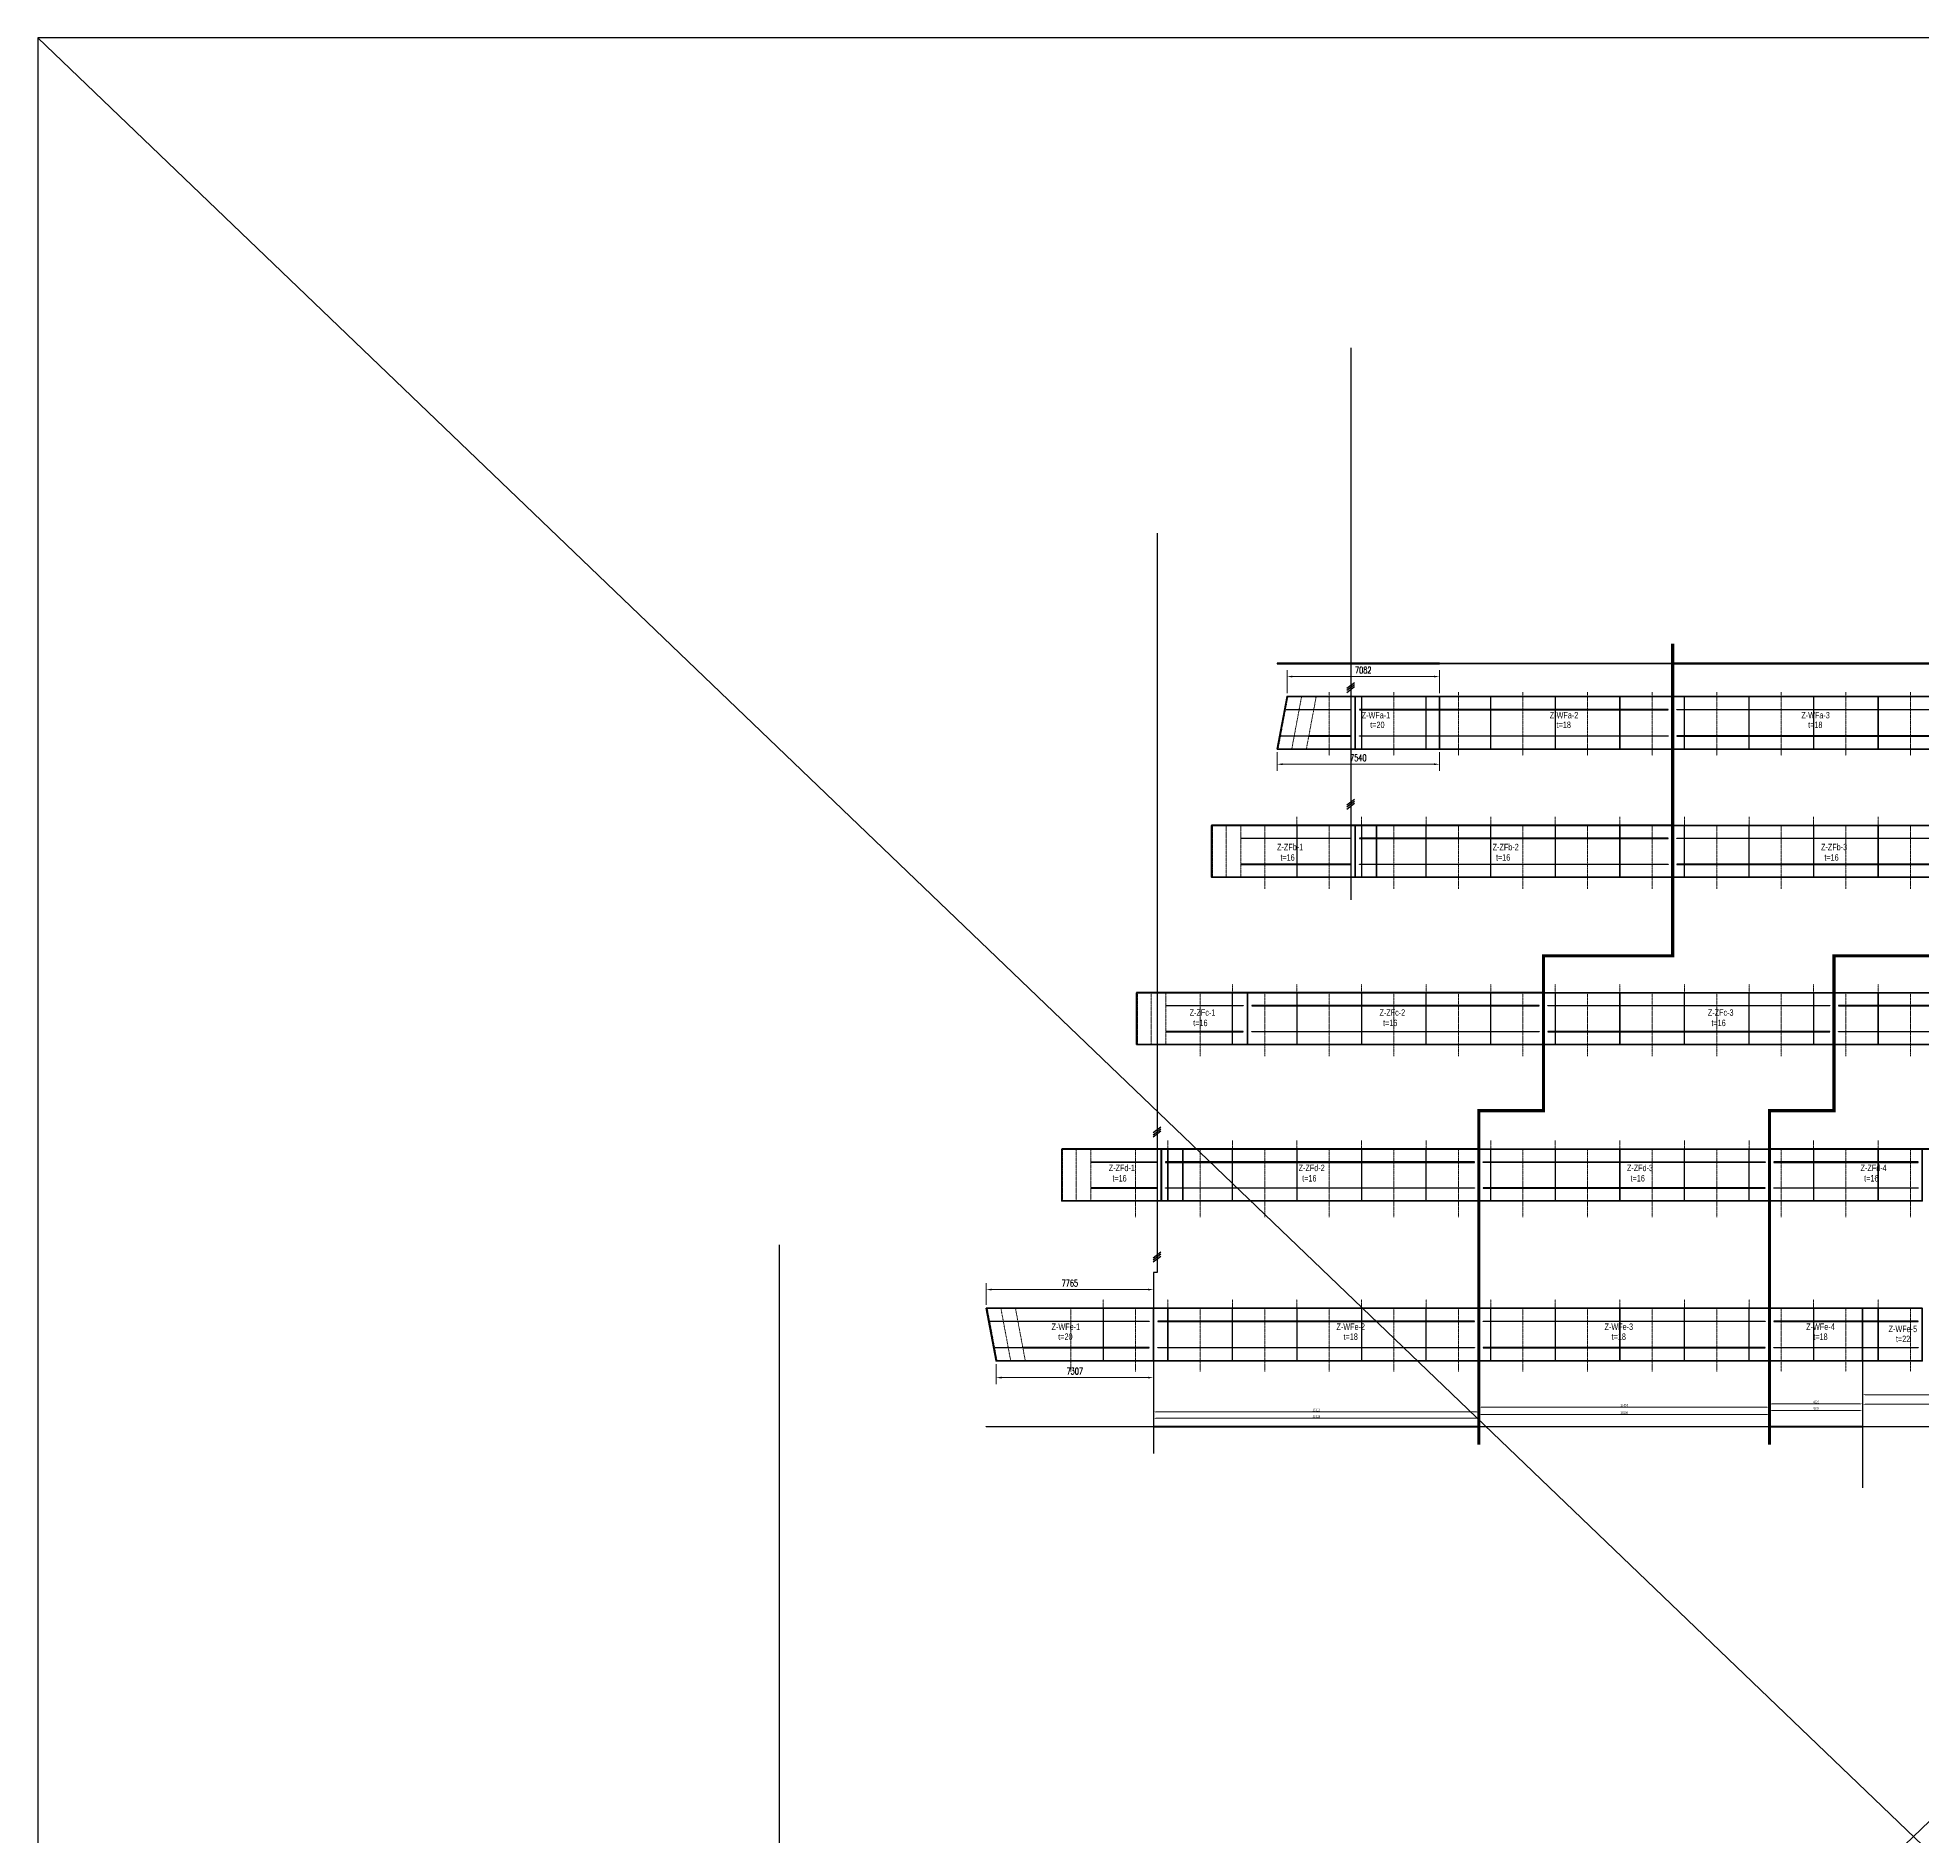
# Model space of a CAD drawing. Extents: x -158665 to 747974, y -1078007 to -307893.
# Drawn here: x -158665 to -71115, y -514984 to -431434 of the extents above; entities that cross this region are included whole.
import ezdxf

# ---------------------------------------------------------------- set-up
doc = ezdxf.new("R2010")
doc.units = 0
doc.header["$LTSCALE"] = 0.02
doc.header["$MEASUREMENT"] = 0
doc.header["$PDMODE"] = 35
doc.header["$PDSIZE"] = 150
doc.linetypes.add('CENTER', pattern=[2, 1.25, -0.25, 0.25, -0.25])
doc.layers.get('0').update_dxf_attribs({"linetype": 'CONTINUOUS'})
doc.layers.get('Defpoints').update_dxf_attribs({"linetype": 'CONTINUOUS'})
for name, color, linetype in [('1', 1, 'CONTINUOUS'), ('fuban', 1, 'CONTINUOUS'), ('二次预拼节段线', 7, 'CONTINUOUS'), ('腹板', 7, 'CONTINUOUS'), ('腹板划分线', 7, 'CONTINUOUS')]:
    doc.layers.add(name, color=color, linetype=linetype)
for name, color, linetype, lineweight in [('1图框轮廓', 7, 'CONTINUOUS', 35), ('2细线层', 41, 'CONTINUOUS', 15), ('3中心线层', 1, 'CENTER', 13)]:
    doc.layers.add(name, color=color, linetype=linetype, lineweight=lineweight)
doc.styles.add('BRG', font='fsdb_e.shx', dxfattribs={"width": 0.7, "bigfont": 'hztxt.shx'})
doc.styles.add('HC_GBDIM', font='romans', dxfattribs={"width": 0.667, "bigfont": 'gbcbig'})
doc.styles.add('仿宋', font='仿宋_GB2312_1.ttf', dxfattribs={"width": 0.7})
doc.dimstyles.new('HC_GBDIM-100', dxfattribs={"dimscale": 100, "dimtxt": 3, "dimasz": 2.5, "dimexe": 3, "dimexo": 1.5, "dimgap": 1.5, "dimtad": 1, "dimdec": 0, "dimzin": 0, "dimdsep": 46, "dimtxsty": 'HC_GBDIM', "dimcen": 2.5, "dimclrd": 130, "dimclre": 130, "dimclrt": 3, "dimadec": 0, "dimazin": 0, "dimtfac": 0.714286, "dimtdec": 0, "dimtmove": 0, "dimatfit": 3, "dimfxl": 1, "dimtzin": 0, "dimlwd": -1, "dimlwe": -1, "dimarcsym": 0})
doc.dimstyles.new('标准标注样式-45', dxfattribs={"dimscale": 45, "dimtxt": 2.7, "dimasz": 2.5, "dimexe": 1.25, "dimexo": 0.625, "dimtad": 1, "dimdec": 0, "dimdsep": 46, "dimtxsty": '仿宋', "dimcen": 2.5, "dimclrd": 3, "dimclre": 3, "dimclrt": 4, "dimazin": 0, "dimtfac": 1, "dimtdec": 0, "dimtmove": 0, "dimatfit": 3, "dimfxl": 1.25, "dimlwd": 13, "dimlwe": 13, "dimarcsym": 0})

# ---------------------------------------------------------------- blocks, each defined once
blk = doc.blocks.new('*D283')
at = {"layer": '2细线层', "color": 130}
for p, q in [((-114598, -490302), (-114598, -489287)), ((-106833, -490302), (-106833, -489287)), ((-107083, -489587), (-114348, -489587))]:
    blk.add_line(p, q, dxfattribs=at)
for points in [[(-114348, -489545), (-114348, -489629), (-114598, -489587)], [(-107083, -489545), (-107083, -489629), (-106833, -489587)]]:
    blk.add_solid(points, dxfattribs=at)
at = {"layer": 'Defpoints', "color": 0}
for p in [(-114598, -489587), (-114598, -490452), (-106833, -490452)]:
    blk.add_point(p, dxfattribs=at)
at = {"layer": '2细线层', "color": 3, "insert": (-110716, -489287), "char_height": 300, "attachment_point": 5, "style": 'HC_GBDIM'}
blk.add_mtext('7765', dxfattribs=at)
blk = doc.blocks.new('*D284')
at = {"layer": '2细线层', "color": 130}
for p, q in [((-100628, -461880), (-100628, -460810)), ((-93795, -461110), (-100378, -461110)), ((-93545, -461880), (-93545, -460810))]:
    blk.add_line(p, q, dxfattribs=at)
for points in [[(-100378, -461069), (-100378, -461152), (-100628, -461110)], [(-93795, -461069), (-93795, -461152), (-93545, -461110)]]:
    blk.add_solid(points, dxfattribs=at)
at = {"layer": 'Defpoints', "color": 0}
for p in [(-100628, -461110), (-100628, -462030), (-93545, -462030)]:
    blk.add_point(p, dxfattribs=at)
at = {"layer": '2细线层', "color": 3, "insert": (-97087, -460810), "char_height": 300, "attachment_point": 5, "style": 'HC_GBDIM'}
blk.add_mtext('7082', dxfattribs=at)
blk = doc.blocks.new('*D287')
at = {"layer": '2细线层', "color": 130}
for p, q in [((-101085, -464628), (-101085, -465484)), ((-93545, -464628), (-93545, -465484)), ((-93795, -465184), (-100835, -465184))]:
    blk.add_line(p, q, dxfattribs=at)
for points in [[(-100835, -465142), (-100835, -465225), (-101085, -465184)], [(-93795, -465142), (-93795, -465225), (-93545, -465184)]]:
    blk.add_solid(points, dxfattribs=at)
at = {"layer": 'Defpoints', "color": 0}
for p in [(-101085, -464478), (-93545, -464478), (-101085, -465184)]:
    blk.add_point(p, dxfattribs=at)
at = {"layer": '2细线层', "color": 3, "insert": (-97315, -464884), "char_height": 300, "attachment_point": 5, "style": 'HC_GBDIM'}
blk.add_mtext('7540', dxfattribs=at)
blk = doc.blocks.new('*D288')
at = {"layer": '2细线层', "color": 130}
for p, q in [((-114140, -493050), (-114140, -493976)), ((-107083, -493676), (-113890, -493676)), ((-106833, -493050), (-106833, -493976))]:
    blk.add_line(p, q, dxfattribs=at)
for points in [[(-113890, -493634), (-113890, -493718), (-114140, -493676)], [(-107083, -493634), (-107083, -493718), (-106833, -493676)]]:
    blk.add_solid(points, dxfattribs=at)
at = {"layer": 'Defpoints', "color": 0}
for p in [(-114140, -492900), (-106833, -492900), (-114140, -493676)]:
    blk.add_point(p, dxfattribs=at)
at = {"layer": '2细线层', "color": 3, "insert": (-110487, -493376), "char_height": 300, "attachment_point": 5, "style": 'HC_GBDIM'}
blk.add_mtext('7307', dxfattribs=at)
blk = doc.blocks.new('*D260')
at = {"color": 3, "lineweight": 13, "ltscale": 3}
for p, q in [((-106830, -492928), (-106830, -495327)), ((-91718, -492928), (-91718, -495327))]:
    blk.add_line(p, q, dxfattribs=at)
at = {"color": 3, "linetype": 'ByBlock', "lineweight": 13, "ltscale": 3}
blk.add_line((-91831, -495270), (-106718, -495270), dxfattribs=at)
at = {"color": 3, "ltscale": 3}
for points in [[(-106718, -495252), (-106718, -495289), (-106830, -495270)], [(-91831, -495252), (-91831, -495289), (-91718, -495270)]]:
    blk.add_solid(points, dxfattribs=at)
at = {"layer": 'Defpoints', "color": 0, "ltscale": 3}
for p in [(-106830, -492900), (-91718, -492900), (-106830, -495270)]:
    blk.add_point(p, dxfattribs=at)
at = {"color": 4, "ltscale": 3, "insert": (-99274, -495181), "char_height": 121.5, "attachment_point": 5, "style": '仿宋'}
blk.add_mtext('15112', dxfattribs=at)
blk = doc.blocks.new('*D261')
at = {"color": 3, "lineweight": 13, "ltscale": 3}
for p, q in [((-106833, -495917), (-106833, -495508)), ((-91715, -495917), (-91715, -495508))]:
    blk.add_line(p, q, dxfattribs=at)
at = {"color": 3, "linetype": 'ByBlock', "lineweight": 13, "ltscale": 3}
blk.add_line((-91828, -495564), (-106721, -495564), dxfattribs=at)
at = {"color": 3, "ltscale": 3}
for points in [[(-106721, -495545), (-106721, -495583), (-106833, -495564)], [(-91828, -495545), (-91828, -495583), (-91715, -495564)]]:
    blk.add_solid(points, dxfattribs=at)
at = {"layer": 'Defpoints', "color": 0, "ltscale": 3}
for p in [(-106833, -495564), (-106833, -495945), (-91715, -495945)]:
    blk.add_point(p, dxfattribs=at)
at = {"color": 4, "ltscale": 3, "insert": (-99274, -495475), "char_height": 121.5, "attachment_point": 5, "style": '仿宋'}
blk.add_mtext('15118', dxfattribs=at)
blk = doc.blocks.new('*D262')
at = {"color": 3, "lineweight": 13, "ltscale": 3}
for p, q in [((-91712, -492928), (-91712, -495105)), ((-78218, -492928), (-78218, -495105))]:
    blk.add_line(p, q, dxfattribs=at)
at = {"color": 3, "linetype": 'ByBlock', "lineweight": 13, "ltscale": 3}
blk.add_line((-91600, -495049), (-78331, -495049), dxfattribs=at)
at = {"color": 3, "ltscale": 3}
for points in [[(-91600, -495030), (-91600, -495068), (-91712, -495049)], [(-78331, -495030), (-78331, -495068), (-78218, -495049)]]:
    blk.add_solid(points, dxfattribs=at)
at = {"layer": 'Defpoints', "color": 0, "ltscale": 3}
for p in [(-91712, -492900), (-78218, -492900), (-78218, -495049)]:
    blk.add_point(p, dxfattribs=at)
at = {"color": 4, "ltscale": 3, "insert": (-84965, -494960), "char_height": 121.5, "attachment_point": 5, "style": '仿宋'}
blk.add_mtext('13494', dxfattribs=at)
blk = doc.blocks.new('*D263')
at = {"color": 3, "lineweight": 13, "ltscale": 3}
for p, q in [((-91715, -495917), (-91715, -495341)), ((-78215, -495917), (-78215, -495341))]:
    blk.add_line(p, q, dxfattribs=at)
at = {"color": 3, "linetype": 'ByBlock', "lineweight": 13, "ltscale": 3}
blk.add_line((-78328, -495397), (-91603, -495397), dxfattribs=at)
at = {"color": 3, "ltscale": 3}
for points in [[(-91603, -495379), (-91603, -495416), (-91715, -495397)], [(-78328, -495379), (-78328, -495416), (-78215, -495397)]]:
    blk.add_solid(points, dxfattribs=at)
at = {"layer": 'Defpoints', "color": 0, "ltscale": 3}
for p in [(-91715, -495397), (-91715, -495945), (-78215, -495945)]:
    blk.add_point(p, dxfattribs=at)
at = {"color": 4, "ltscale": 3, "insert": (-84965, -495308), "char_height": 121.5, "attachment_point": 5, "style": '仿宋'}
blk.add_mtext('13500', dxfattribs=at)
blk = doc.blocks.new('*D264')
at = {"color": 3, "lineweight": 13, "ltscale": 3}
for p, q in [((-78215, -495917), (-78215, -495144)), ((-73887, -495917), (-73887, -495144))]:
    blk.add_line(p, q, dxfattribs=at)
at = {"color": 3, "linetype": 'ByBlock', "lineweight": 13, "ltscale": 3}
blk.add_line((-74000, -495200), (-78103, -495200), dxfattribs=at)
at = {"color": 3, "ltscale": 3}
for points in [[(-78103, -495182), (-78103, -495219), (-78215, -495200)], [(-74000, -495182), (-74000, -495219), (-73887, -495200)]]:
    blk.add_solid(points, dxfattribs=at)
at = {"layer": 'Defpoints', "color": 0, "ltscale": 3}
for p in [(-78215, -495200), (-78215, -495945), (-73887, -495945)]:
    blk.add_point(p, dxfattribs=at)
at = {"color": 4, "ltscale": 3, "insert": (-76051, -495112), "char_height": 121.5, "attachment_point": 5, "style": '仿宋'}
blk.add_mtext('4328', dxfattribs=at)
blk = doc.blocks.new('*D265')
at = {"color": 3, "lineweight": 13, "ltscale": 3}
for p, q in [((-78212, -492928), (-78212, -494954)), ((-73887, -492928), (-73887, -494954))]:
    blk.add_line(p, q, dxfattribs=at)
at = {"color": 3, "linetype": 'ByBlock', "lineweight": 13, "ltscale": 3}
blk.add_line((-78100, -494898), (-74000, -494898), dxfattribs=at)
at = {"color": 3, "ltscale": 3}
for points in [[(-78100, -494879), (-78100, -494916), (-78212, -494898)], [(-74000, -494879), (-74000, -494916), (-73887, -494898)]]:
    blk.add_solid(points, dxfattribs=at)
at = {"layer": 'Defpoints', "color": 0, "ltscale": 3}
for p in [(-78212, -492900), (-73887, -492900), (-73887, -494898)]:
    blk.add_point(p, dxfattribs=at)
at = {"color": 4, "ltscale": 3, "insert": (-76050, -494809), "char_height": 121.5, "attachment_point": 5, "style": '仿宋'}
blk.add_mtext('4325', dxfattribs=at)
blk = doc.blocks.new('*D266')
at = {"color": 3, "lineweight": 13, "ltscale": 3}
for p, q in [((-73887, -494345), (-73887, -494527)), ((-55715, -496756), (-55715, -494415))]:
    blk.add_line(p, q, dxfattribs=at)
at = {"color": 3, "linetype": 'ByBlock', "lineweight": 13, "ltscale": 3}
blk.add_line((-73775, -494471), (-55828, -494471), dxfattribs=at)
at = {"color": 3, "ltscale": 3}
for points in [[(-73775, -494452), (-73775, -494490), (-73887, -494471)], [(-55828, -494452), (-55828, -494490), (-55715, -494471)]]:
    blk.add_solid(points, dxfattribs=at)
at = {"layer": 'Defpoints', "color": 0, "ltscale": 3}
for p in [(-73887, -494317), (-55715, -494471), (-55715, -496784)]:
    blk.add_point(p, dxfattribs=at)
at = {"color": 4, "ltscale": 3, "insert": (-64801, -494382), "char_height": 121.5, "attachment_point": 5, "style": '仿宋'}
blk.add_mtext('18172', dxfattribs=at)
blk = doc.blocks.new('*D267')
at = {"color": 3, "lineweight": 13, "ltscale": 3}
for p, q in [((-73887, -495917), (-73887, -494857)), ((-55715, -495917), (-55715, -494857))]:
    blk.add_line(p, q, dxfattribs=at)
at = {"color": 3, "linetype": 'ByBlock', "lineweight": 13, "ltscale": 3}
blk.add_line((-55828, -494913), (-73775, -494913), dxfattribs=at)
at = {"color": 3, "ltscale": 3}
for points in [[(-73775, -494894), (-73775, -494932), (-73887, -494913)], [(-55828, -494894), (-55828, -494932), (-55715, -494913)]]:
    blk.add_solid(points, dxfattribs=at)
at = {"layer": 'Defpoints', "color": 0, "ltscale": 3}
for p in [(-73887, -494913), (-73887, -495945), (-55715, -495945)]:
    blk.add_point(p, dxfattribs=at)
at = {"color": 4, "ltscale": 3, "insert": (-64801, -494824), "char_height": 121.5, "attachment_point": 5, "style": '仿宋'}
blk.add_mtext('18172', dxfattribs=at)

msp = doc.modelspace()

# ---------------------------------------------------------------- linework, layer by layer
at = {"color": 7, "ltscale": 3}
for p, q in [((-158665, -598533.4), (15611.7, -431433.7)), ((-158665, -431433.7), (15611.7, -598533.4)), ((-124200.5, -564228.2), (-124200.5, -487500.7)), ((-106833.1, -492899.8), (-106833.1, -497207.4)), ((-73887.1, -492899.8), (-73887.1, -498800.7)), ((-78215.1, -496784.4), (-78215.1, -493918)), ((-78215.1, -496784.4), (-78215.1, -494424.8)), ((-91715.1, -496784.4), (-91715.1, -494880.7))]:
    msp.add_line(p, q, dxfattribs=at)
for points in [[(15611.7, -431433.7), (-158665, -431433.7), (-158665, -598533.4), (15611.7, -598533.4)], [(-97171.7, -462029.7), (-97171.7, -464477.7), (-97159.7, -464477.7), (-97159.7, -462029.7)], [(-94171.7, -462029.7), (-94171.7, -464477.7), (-94159.7, -464477.7), (-94159.7, -462029.7)], [(-91171.7, -462029.7), (-91171.7, -464477.7), (-91159.7, -464477.7), (-91159.7, -462029.7)], [(-88171.7, -462029.7), (-88171.7, -464477.7), (-88159.7, -464477.7), (-88159.7, -462029.7)], [(-85171.7, -462029.7), (-85171.7, -464477.7), (-85159.7, -464477.7), (-85159.7, -462029.7)], [(-82171.7, -462029.7), (-82171.7, -464477.7), (-82159.7, -464477.7), (-82159.7, -462029.7)], [(-79171.7, -462029.7), (-79171.7, -464477.7), (-79159.7, -464477.7), (-79159.7, -462029.7)], [(-76171.7, -462029.7), (-76171.7, -464477.7), (-76159.7, -464477.7), (-76159.7, -462029.7)], [(-73171.7, -462029.7), (-73171.7, -464477.7), (-73159.7, -464477.7), (-73159.7, -462029.7)], [(-100171.7, -468031.9), (-100171.7, -470431.9), (-100159.7, -470431.9), (-100159.7, -468031.9)], [(-97171.7, -468031.9), (-97171.7, -470431.9), (-97159.7, -470431.9), (-97159.7, -468031.9)], [(-94171.7, -468031.9), (-94171.7, -470431.9), (-94159.7, -470431.9), (-94159.7, -468031.9)], [(-91171.7, -468031.9), (-91171.7, -470431.9), (-91159.7, -470431.9), (-91159.7, -468031.9)], [(-88171.7, -468031.9), (-88171.7, -470431.9), (-88159.7, -470431.9), (-88159.7, -468031.9)], [(-85171.7, -468031.9), (-85171.7, -470431.9), (-85159.7, -470431.9), (-85159.7, -468031.9)], [(-82171.7, -468031.9), (-82171.7, -470431.9), (-82159.7, -470431.9), (-82159.7, -468031.9)], [(-79171.7, -468031.9), (-79171.7, -470431.9), (-79159.7, -470431.9), (-79159.7, -468031.9)], [(-76171.7, -468031.9), (-76171.7, -470431.9), (-76159.7, -470431.9), (-76159.7, -468031.9)], [(-73171.7, -468031.9), (-73171.7, -470431.9), (-73159.7, -470431.9), (-73159.7, -468031.9)], [(-103171.5, -475803.4), (-103171.5, -478203.4), (-103159.5, -478203.4), (-103159.5, -475803.4)], [(-100171.5, -475803.4), (-100171.5, -478203.4), (-100159.5, -478203.4), (-100159.5, -475803.4)], [(-97171.5, -475803.4), (-97171.5, -478203.4), (-97159.5, -478203.4), (-97159.5, -475803.4)], [(-94171.5, -475803.4), (-94171.5, -478203.4), (-94159.5, -478203.4), (-94159.5, -475803.4)], [(-91171.5, -475803.4), (-91171.5, -478203.4), (-91159.5, -478203.4), (-91159.5, -475803.4)], [(-88171.5, -475803.4), (-88171.5, -478203.4), (-88159.5, -478203.4), (-88159.5, -475803.4)], [(-85171.5, -475803.4), (-85171.5, -478203.4), (-85159.5, -478203.4), (-85159.5, -475803.4)], [(-82171.5, -475803.4), (-82171.5, -478203.4), (-82159.5, -478203.4), (-82159.5, -475803.4)], [(-79171.5, -475803.4), (-79171.5, -478203.4), (-79159.5, -478203.4), (-79159.5, -475803.4)], [(-76171.5, -475803.4), (-76171.5, -478203.4), (-76159.5, -478203.4), (-76159.5, -475803.4)], [(-73171.5, -475803.4), (-73171.5, -478203.4), (-73159.5, -478203.4), (-73159.5, -475803.4)], [(-106171.5, -483068), (-106171.5, -485468), (-106159.5, -485468), (-106159.5, -483068)], [(-103171.5, -483068), (-103171.5, -485468), (-103159.5, -485468), (-103159.5, -483068)], [(-100171.5, -483068), (-100171.5, -485468), (-100159.5, -485468), (-100159.5, -483068)], [(-97171.5, -483068), (-97171.5, -485468), (-97159.5, -485468), (-97159.5, -483068)], [(-94171.5, -483068), (-94171.5, -485468), (-94159.5, -485468), (-94159.5, -483068)], [(-91171.5, -483068), (-91171.5, -485468), (-91159.5, -485468), (-91159.5, -483068)], [(-88171.5, -483068), (-88171.5, -485468), (-88159.5, -485468), (-88159.5, -483068)], [(-85171.5, -483068), (-85171.5, -485468), (-85159.5, -485468), (-85159.5, -483068)], [(-82171.5, -483068), (-82171.5, -485468), (-82159.5, -485468), (-82159.5, -483068)], [(-79171.5, -483068), (-79171.5, -485468), (-79159.5, -485468), (-79159.5, -483068)], [(-76171.5, -483068), (-76171.5, -485468), (-76159.5, -485468), (-76159.5, -483068)], [(-73171.5, -483068), (-73171.5, -485468), (-73159.5, -485468), (-73159.5, -483068)], [(-109171.7, -490451.8), (-109171.7, -492899.8), (-109159.7, -492899.8), (-109159.7, -490451.8)], [(-106171.7, -490451.8), (-106171.7, -492899.8), (-106159.7, -492899.8), (-106159.7, -490451.8)], [(-103171.7, -490451.8), (-103171.7, -492899.8), (-103159.7, -492899.8), (-103159.7, -490451.8)], [(-100171.7, -490451.8), (-100171.7, -492899.8), (-100159.7, -492899.8), (-100159.7, -490451.8)], [(-97171.7, -490451.8), (-97171.7, -492899.8), (-97159.7, -492899.8), (-97159.7, -490451.8)], [(-94171.7, -490451.8), (-94171.7, -492899.8), (-94159.7, -492899.8), (-94159.7, -490451.8)], [(-91171.7, -490451.8), (-91171.7, -492899.8), (-91159.7, -492899.8), (-91159.7, -490451.8)], [(-88171.7, -490451.8), (-88171.7, -492899.8), (-88159.7, -492899.8), (-88159.7, -490451.8)], [(-85171.7, -490451.8), (-85171.7, -492899.8), (-85159.7, -492899.8), (-85159.7, -490451.8)], [(-82171.7, -490451.8), (-82171.7, -492899.8), (-82159.7, -492899.8), (-82159.7, -490451.8)], [(-79171.7, -490451.8), (-79171.7, -492899.8), (-79159.7, -492899.8), (-79159.7, -490451.8)], [(-76171.7, -490451.8), (-76171.7, -492899.8), (-76159.7, -492899.8), (-76159.7, -490451.8)], [(-73171.7, -490451.8), (-73171.7, -492899.8), (-73159.7, -492899.8), (-73159.7, -490451.8)]]:
    msp.add_lwpolyline(points, close=True, dxfattribs=at)
at = {"layer": '1', "color": 1}
for points in [[(-100080, -462650.6), (-100672, -462650.6), (-100672, -462634.6), (-100080, -462634.6), (-100080, -462650.6)], [(-99401.9, -462650.6), (-100047, -462650.6), (-100047, -462634.6), (-99401.9, -462634.6), (-99401.9, -462650.6)], [(-100309.4, -463876.4), (-100901.4, -463876.4), (-100901.4, -463860.4), (-100309.4, -463860.4), (-100309.4, -463876.4)], [(-99631.3, -463876.4), (-100276.4, -463876.4), (-100276.4, -463860.4), (-99631.3, -463860.4), (-99631.3, -463876.4)], [(-113822.8, -491072.7), (-114413.4, -491072.7), (-114413.4, -491056.7), (-113822.8, -491056.7), (-113822.8, -491072.7)], [(-113144.7, -491072.7), (-113789.8, -491072.7), (-113789.8, -491056.7), (-113144.7, -491056.7), (-113144.7, -491072.7)], [(-113593.4, -492298.4), (-114184, -492298.4), (-114184, -492282.4), (-113593.4, -492282.4), (-113593.4, -492298.4)], [(-112915.3, -492298.4), (-113560.4, -492298.4), (-113560.4, -492282.4), (-112915.3, -492282.4), (-112915.3, -492298.4)]]:
    msp.add_lwpolyline(points, dxfattribs=at)
at = {"layer": '1', "color": 4}
for points in [[(-99368.9, -462634.6), (-97665.2, -462634.6), (-97665.2, -462650.6), (-99368.9, -462650.6), (-99368.9, -462634.6)], [(-82915.1, -462634.6), (-97265.2, -462634.6), (-97265.2, -462650.6), (-82915.1, -462650.6), (-82915.1, -462634.6)], [(-82515.1, -462634.6), (-69415.1, -462634.6), (-69415.1, -462650.6), (-82515.1, -462650.6), (-82515.1, -462634.6)], [(-99598.3, -463876.4), (-97665.2, -463876.4), (-97665.2, -463860.4), (-99598.3, -463860.4), (-99598.3, -463876.4)], [(-82915.1, -463876.4), (-97265.2, -463876.4), (-97265.2, -463860.4), (-82915.1, -463860.4), (-82915.1, -463876.4)], [(-82515.1, -463876.4), (-69415.1, -463876.4), (-69415.1, -463860.4), (-82515.1, -463860.4), (-82515.1, -463876.4)], [(-113111.7, -491056.7), (-107033.1, -491056.7), (-107033.1, -491072.7), (-113111.7, -491072.7), (-113111.7, -491056.7)], [(-91915.1, -491056.7), (-106633.1, -491056.7), (-106633.1, -491072.7), (-91915.1, -491072.7), (-91915.1, -491056.7)], [(-91515.1, -491056.7), (-78415.1, -491056.7), (-78415.1, -491072.7), (-91515.1, -491072.7), (-91515.1, -491056.7)], [(-71315.2, -491056.7), (-78015.1, -491056.7), (-78015.1, -491072.7), (-71315.2, -491072.7), (-71315.2, -491056.7)], [(-112882.4, -492298.4), (-107033.1, -492298.4), (-107033.1, -492282.4), (-112882.4, -492282.4), (-112882.4, -492298.4)], [(-91915.1, -492298.4), (-106633.1, -492298.4), (-106633.1, -492282.4), (-91915.1, -492282.4), (-91915.1, -492298.4)], [(-91515.1, -492298.4), (-78415.1, -492298.4), (-78415.1, -492282.4), (-91515.1, -492282.4), (-91515.1, -492298.4)], [(-71315.2, -492298.4), (-78015.1, -492298.4), (-78015.1, -492282.4), (-71315.2, -492282.4), (-71315.2, -492298.4)]]:
    msp.add_lwpolyline(points, dxfattribs=at)
for points in [[(-97665.2, -468639.7), (-102760.2, -468639.7), (-102760.2, -468623.7), (-97665.2, -468623.7)], [(-97265.2, -468639.7), (-82915.1, -468639.7), (-82915.1, -468623.7), (-97265.2, -468623.7)], [(-69415.1, -468639.7), (-82515.1, -468639.7), (-82515.1, -468623.7), (-69415.1, -468623.7)], [(-97665.2, -469823.7), (-102760.2, -469823.7), (-102760.2, -469839.7), (-97665.2, -469839.7)], [(-97265.2, -469823.7), (-82915.1, -469823.7), (-82915.1, -469839.7), (-97265.2, -469839.7)], [(-69415.1, -469823.7), (-82515.1, -469823.7), (-82515.1, -469839.7), (-69415.1, -469839.7)], [(-102665.1, -476411.3), (-106241.6, -476411.3), (-106241.6, -476395.3), (-102665.1, -476395.3)], [(-102265.1, -476411.3), (-88915.1, -476411.3), (-88915.1, -476395.3), (-102265.1, -476395.3)], [(-75415.1, -476411.3), (-88515.1, -476411.3), (-88515.1, -476395.3), (-75415.1, -476395.3)], [(-75015.1, -476411.3), (-68315.2, -476411.3), (-68315.2, -476395.3), (-75015.1, -476395.3)], [(-102665.1, -477595.3), (-106241.6, -477595.3), (-106241.6, -477611.3), (-102665.1, -477611.3)], [(-102265.1, -477595.3), (-88915.1, -477595.3), (-88915.1, -477611.3), (-102265.1, -477611.3)], [(-75415.1, -477595.3), (-88515.1, -477595.3), (-88515.1, -477611.3), (-75415.1, -477611.3)], [(-75015.1, -477595.3), (-68315.2, -477595.3), (-68315.2, -477611.3), (-75015.1, -477611.3)], [(-106665.2, -483675.9), (-109723.5, -483675.9), (-109723.5, -483659.9), (-106665.2, -483659.9)], [(-106265.2, -483675.9), (-91915.1, -483675.9), (-91915.1, -483659.9), (-106265.2, -483659.9)], [(-78415.1, -483675.9), (-91515.1, -483675.9), (-91515.1, -483659.9), (-78415.1, -483659.9)], [(-78015.1, -483675.9), (-71315.2, -483675.9), (-71315.2, -483659.9), (-78015.1, -483659.9)], [(-106665.2, -484859.9), (-109723.5, -484859.9), (-109723.5, -484875.9), (-106665.2, -484875.9)], [(-106265.2, -484859.9), (-91915.1, -484859.9), (-91915.1, -484875.9), (-106265.2, -484875.9)], [(-78415.1, -484859.9), (-91515.1, -484859.9), (-91515.1, -484875.9), (-78415.1, -484875.9)], [(-78015.1, -484859.9), (-71315.2, -484859.9), (-71315.2, -484875.9), (-78015.1, -484875.9)]]:
    msp.add_lwpolyline(points, close=True, dxfattribs=at)
at = {"layer": '1图框轮廓', "color": 183}
for points in [[(-101085.1, -464477.7), (-97468.2, -464477.7), (-97468.2, -462029.7), (-100627.7, -462029.7)], [(-97462.2, -464477.7), (-93545.4, -464477.7), (-93545.4, -462029.7), (-97462.2, -462029.7)], [(-114598.2, -490451.8), (-106836.1, -490451.8), (-106836.1, -492899.8), (-114140.2, -492899.8)]]:
    msp.add_lwpolyline(points, close=True, dxfattribs=at)
at = {"layer": '1图框轮廓', "color": 1}
for points in [[(-93545.4, -462029.7), (-82718.1, -462029.7), (-82718.1, -464477.7), (-93545.4, -464477.7)], [(-82712.1, -464477.7), (-69218.1, -464477.7), (-69218.1, -462029.7), (-82712.1, -462029.7)], [(-106830.1, -492899.8), (-91718.1, -492899.8), (-91718.1, -490451.8), (-106830.1, -490451.8)], [(-91712.1, -490451.8), (-78218.1, -490451.8), (-78218.1, -492899.8), (-91712.1, -492899.8)], [(-78212.1, -492899.8), (-73887.1, -492899.8), (-73887.1, -490451.8), (-78212.1, -490451.8)]]:
    msp.add_lwpolyline(points, close=True, dxfattribs=at)
at = {"layer": '1图框轮廓', "color": 3}
for points in [[(-104131.7, -468031.9), (-97468.2, -468031.9), (-97468.2, -470431.9), (-104131.7, -470431.9)], [(-97462.2, -470431.9), (-96465.1, -470431.9), (-96465.1, -468031.9), (-97462.2, -468031.9)], [(-96465.1, -468031.9), (-82718.1, -468031.9), (-82718.1, -470431.9), (-96465.1, -470431.9)], [(-82712.1, -470431.9), (-69218.1, -470431.9), (-69218.1, -468031.9), (-82712.1, -468031.9)], [(-107612.9, -478203.4), (-102468.1, -478203.4), (-102468.1, -475803.4), (-107612.9, -475803.4)], [(-102462.1, -475803.4), (-88718.1, -475803.4), (-88718.1, -478203.4), (-102462.1, -478203.4)], [(-88712.1, -478203.4), (-75218.1, -478203.4), (-75218.1, -475803.4), (-88712.1, -475803.4)], [(-75212.1, -475803.4), (-68118.2, -475803.4), (-68118.2, -478203.4), (-75212.1, -478203.4)], [(-106468.2, -483068), (-111094.8, -483068), (-111094.8, -485468), (-106468.2, -485468)], [(-105465.1, -485468), (-106462.2, -485468), (-106462.2, -483068), (-105465.1, -483068)], [(-91718.1, -483068), (-105465.1, -483068), (-105465.1, -485468), (-91718.1, -485468)], [(-78218.1, -485468), (-91712.1, -485468), (-91712.1, -483068), (-78218.1, -483068)], [(-71118.2, -483068), (-78212.1, -483068), (-78212.1, -485468), (-71118.2, -485468)]]:
    msp.add_lwpolyline(points, close=True, dxfattribs=at)
at = {"layer": '1图框轮廓', "color": 2}
msp.add_lwpolyline([(-73887.1, -490451.8), (-71118.2, -490451.8), (-71118.2, -492899.8), (-73887.1, -492899.8)], close=True, dxfattribs=at)
at = {"layer": '3中心线层', "color": 7, "linetype": 'CENTER'}
for points in [[(-100588.4, -462037.1), (-101045.8, -464485.1)], [(-100408.4, -464485.1), (-99948.8, -462029.7)], [(-99730.2, -464485.1), (-99270.7, -462029.7)], [(-104091.4, -468031.9), (-104091.4, -470431.9)], [(-103453.3, -468031.9), (-103453.3, -470431.9)], [(-102775.2, -468031.9), (-102775.2, -470431.9)], [(-107572.8, -475803.4), (-107572.8, -478203.4)], [(-106934.7, -475803.4), (-106934.7, -478203.4)], [(-106256.6, -475803.5), (-106256.6, -478203.5)], [(-111054.8, -483068), (-111054.8, -485468)], [(-110416.7, -483068), (-110416.7, -485468)], [(-109738.5, -483068), (-109738.5, -485468)], [(-114557.5, -490451.8), (-114099.5, -492899.8)], [(-113920.9, -490451.8), (-113462.9, -492899.8)], [(-113242.9, -490451.8), (-112784.8, -492899.8)]]:
    msp.add_lwpolyline(points, dxfattribs=at)
at = {"layer": '3中心线层', "color": 181, "linetype": 'CENTER'}
for points in [[(-98665.7, -461835), (-98665.7, -464774.3)], [(-95665.7, -461835), (-95665.7, -464774.3)], [(-92665.7, -461835), (-92665.7, -464774.3)], [(-89665.7, -461835), (-89665.7, -464774.3)], [(-86665.7, -461835), (-86665.7, -464774.3)], [(-83665.7, -461835), (-83665.7, -464774.3)], [(-80665.7, -461835), (-80665.7, -464774.2)], [(-77665.7, -461835), (-77665.7, -464774.3)], [(-74665.7, -461835), (-74665.7, -464774.3)], [(-71665.7, -461835), (-71665.7, -464774.3)], [(-97165.7, -463215.7), (-97165.7, -464015.7)], [(-94165.7, -463215.7), (-94165.7, -464015.7)], [(-91165.7, -463215.7), (-91165.7, -464015.7)], [(-88165.7, -463215.7), (-88165.7, -464015.7)], [(-85165.7, -463215.7), (-85165.7, -464015.7)], [(-82165.7, -463215.7), (-82165.7, -464015.7)], [(-79165.7, -463215.7), (-79165.7, -464015.7)], [(-76165.7, -463215.7), (-76165.7, -464015.7)], [(-73165.7, -463215.7), (-73165.7, -464015.7)], [(-101665.7, -468031.9), (-101665.7, -470971.1)], [(-100165.7, -467631.9), (-100165.7, -468431.9)], [(-98665.7, -468031.9), (-98665.7, -470971.1)], [(-97165.7, -467631.9), (-97165.7, -468431.9)], [(-95665.7, -468031.9), (-95665.7, -470971.1)], [(-94165.7, -467631.9), (-94165.7, -468431.9)], [(-92665.7, -468031.9), (-92665.7, -470971.1)], [(-91165.7, -467631.9), (-91165.7, -468431.9)], [(-89665.7, -468031.9), (-89665.7, -470971.1)], [(-88165.7, -467631.9), (-88165.7, -468431.9)], [(-86665.7, -468031.9), (-86665.7, -470971.1)], [(-85165.7, -467631.9), (-85165.7, -468431.9)], [(-83665.7, -468031.9), (-83665.7, -470971.1)], [(-82165.7, -467631.9), (-82165.7, -468431.9)], [(-80665.7, -468031.9), (-80665.7, -470971.1)], [(-79165.7, -467631.9), (-79165.7, -468431.9)], [(-77665.7, -468031.9), (-77665.7, -470971.1)], [(-76165.7, -467631.9), (-76165.7, -468431.9)], [(-74665.7, -468031.9), (-74665.7, -470971.1)], [(-73165.7, -467631.9), (-73165.7, -468431.9)], [(-71665.7, -468031.9), (-71665.7, -470971.1)], [(-104665.5, -475803.4), (-104665.5, -478742.7)], [(-103165.5, -475403.4), (-103165.5, -476203.4)], [(-101665.5, -475803.4), (-101665.5, -478742.7)], [(-100165.5, -475403.4), (-100165.5, -476203.4)], [(-98665.5, -475803.4), (-98665.5, -478742.7)], [(-97165.5, -475403.4), (-97165.5, -476203.4)], [(-95665.5, -475803.4), (-95665.5, -478742.7)], [(-94165.5, -475403.4), (-94165.5, -476203.4)], [(-92665.5, -475803.4), (-92665.5, -478742.7)], [(-91165.5, -475403.4), (-91165.5, -476203.4)], [(-89665.5, -475803.4), (-89665.5, -478742.7)], [(-88165.5, -475403.4), (-88165.5, -476203.4)], [(-86665.5, -475803.4), (-86665.5, -478742.7)], [(-85165.5, -475403.4), (-85165.5, -476203.4)], [(-83665.5, -475803.4), (-83665.5, -478742.7)], [(-82165.5, -475403.4), (-82165.5, -476203.4)], [(-80665.5, -475803.4), (-80665.5, -478742.7)], [(-79165.5, -475403.4), (-79165.5, -476203.4)], [(-77665.5, -475803.4), (-77665.5, -478742.7)], [(-76165.5, -475403.4), (-76165.5, -476203.4)], [(-74665.5, -475803.4), (-74665.5, -478742.7)], [(-73165.5, -475403.4), (-73165.5, -476203.4)], [(-71665.5, -475803.4), (-71665.5, -478742.7)], [(-107665.5, -483068), (-107665.5, -486230.2)], [(-106165.5, -482668), (-106165.5, -483468)], [(-104665.5, -483068), (-104665.5, -486230.2)], [(-103165.5, -482668), (-103165.5, -483468)], [(-101665.5, -483068), (-101665.5, -486230.2)], [(-100165.5, -482668), (-100165.5, -483468)], [(-98665.5, -483068), (-98665.5, -486230.2)], [(-97165.5, -482668), (-97165.5, -483468)], [(-95665.5, -483068), (-95665.5, -486230.2)], [(-94165.5, -482668), (-94165.5, -483468)], [(-92665.5, -483068), (-92665.5, -486230.2)], [(-91165.5, -482668), (-91165.5, -483468)], [(-89665.5, -483068), (-89665.5, -486230.2)], [(-88165.5, -482668), (-88165.5, -483468)], [(-86665.5, -483068), (-86665.5, -486230.2)], [(-85165.5, -482668), (-85165.5, -483468)], [(-83665.5, -483068), (-83665.5, -486230.2)], [(-82165.5, -482668), (-82165.5, -483468)], [(-80665.5, -483068), (-80665.5, -486230.2)], [(-79165.5, -482668), (-79165.5, -483468)], [(-77665.5, -483068), (-77665.5, -486230.2)], [(-76165.5, -482668), (-76165.5, -483468)], [(-74665.5, -483068), (-74665.5, -486230.2)], [(-73165.5, -482668), (-73165.5, -483468)], [(-71665.5, -483068), (-71665.5, -486230.2)], [(-109165.7, -490051.8), (-109165.7, -490851.8)], [(-106165.7, -490051.8), (-106165.7, -490851.8)], [(-103165.7, -490051.8), (-103165.7, -490851.8)], [(-100165.7, -490051.8), (-100165.7, -490851.8)], [(-97165.7, -490051.8), (-97165.7, -490851.8)], [(-94165.7, -490051.8), (-94165.7, -490851.8)], [(-91165.7, -490051.8), (-91165.7, -490851.8)], [(-88165.7, -490051.8), (-88165.7, -490851.8)], [(-85165.7, -490051.8), (-85165.7, -490851.8)], [(-82165.7, -490051.8), (-82165.7, -490851.8)], [(-79165.7, -490051.8), (-79165.7, -490851.8)], [(-76165.7, -490051.8), (-76165.7, -490851.8)], [(-73165.7, -490051.8), (-73165.7, -490851.8)], [(-110665.7, -490451.8), (-110665.7, -493391.1)], [(-107665.7, -490451.8), (-107665.7, -493391.1)], [(-104665.7, -490451.8), (-104665.7, -493391.1)], [(-101665.7, -490451.8), (-101665.7, -493391.1)], [(-98665.7, -490451.8), (-98665.7, -493391.1)], [(-95665.7, -490451.8), (-95665.7, -493391.1)], [(-92665.7, -490451.8), (-92665.7, -493391.1)], [(-89665.7, -490451.8), (-89665.7, -493391.1)], [(-86665.7, -490451.8), (-86665.7, -493391.1)], [(-83665.7, -490451.8), (-83665.7, -493391.1)], [(-80665.7, -490451.8), (-80665.7, -493391.1)], [(-77665.7, -490451.7), (-77665.7, -493391)], [(-74665.7, -490451.7), (-74665.7, -493391)], [(-71665.7, -490451.7), (-71665.7, -493391)]]:
    msp.add_lwpolyline(points, dxfattribs=at)
at = {"layer": '二次预拼节段线', "color": 2, "ltscale": 3}
msp.add_line((-97665.2, -445836), (-97665.2, -471479.6), dxfattribs=at)
msp.add_lwpolyline([(-106665.2, -454445.9), (-106665.2, -488793.4), (-106833.1, -488793.4), (-106833.1, -490451.8)], dxfattribs=at)
at = {"layer": '二次预拼节段线', "color": 7, "ltscale": 3}
for points in [[(-97487, -461394.6), (-97843.5, -461667.8)], [(-97487, -461489.7), (-97843.5, -461762.8)], [(-97487, -461588.6), (-97843.5, -461861.8)], [(-97487, -466814.7), (-97843.5, -467087.9)], [(-97487, -466909.8), (-97843.5, -467182.9)], [(-97487, -467008.7), (-97843.5, -467281.9)], [(-106487, -482038.4), (-106843.5, -482311.5)], [(-106487, -482133.4), (-106843.5, -482406.5)], [(-106487, -482232.3), (-106843.5, -482505.5)], [(-106487, -487848.7), (-106843.5, -488121.8)], [(-106487, -487943.7), (-106843.5, -488216.8)], [(-106487, -488042.6), (-106843.5, -488315.8)]]:
    msp.add_lwpolyline(points, dxfattribs=at)
at = {"layer": '腹板', "color": 183}
for points in [[(-101085.1, -460513.8), (-93545.4, -460513.8), (-93545.4, -460493.8), (-101085.1, -460493.8)], [(-114598.2, -495944.9), (-106833.1, -495944.9), (-106833.1, -495964.9), (-114598.2, -495964.9)]]:
    msp.add_lwpolyline(points, close=True, dxfattribs=at)
at = {"layer": '腹板', "color": 1}
for points in [[(-82715.1, -460513.8), (-93545.4, -460513.8), (-93545.4, -460495.8), (-82715.1, -460495.8)], [(-82715.1, -460513.8), (-69215.1, -460513.8), (-69215.1, -460495.8), (-82715.1, -460495.8)], [(-91715.1, -495944.9), (-106833.1, -495944.9), (-106833.1, -495962.9), (-91715.1, -495962.9)], [(-91715.1, -495944.9), (-78215.1, -495944.9), (-78215.1, -495962.9), (-91715.1, -495962.9)], [(-73887.1, -495944.9), (-78215.1, -495944.9), (-78215.1, -495962.9), (-73887.1, -495962.9)]]:
    msp.add_lwpolyline(points, close=True, dxfattribs=at)
at = {"layer": '腹板', "color": 3}
for points in [[(-104131.7, -468031.9), (-82715.1, -468031.9), (-82715.1, -468015.9), (-104131.7, -468015.9)], [(-69215.1, -468031.9), (-82715.1, -468031.9), (-82715.1, -468015.9), (-69215.1, -468015.9)], [(-107612.9, -475803.4), (-88715.1, -475803.4), (-88715.1, -475787.4), (-107612.9, -475787.4)], [(-75215.1, -475803.4), (-88715.1, -475803.4), (-88715.1, -475787.4), (-75215.1, -475787.4)], [(-52715.1, -475803.4), (-75215.1, -475803.4), (-75215.1, -475787.4), (-52715.1, -475787.4)], [(-111095.8, -483068), (-91715.1, -483068), (-91715.1, -483052), (-111095.8, -483052)], [(-78215.1, -483068), (-91715.1, -483068), (-91715.1, -483052), (-78215.1, -483052)], [(-78215.1, -483068), (-61703.5, -483068), (-61703.5, -483052), (-78215.1, -483052)]]:
    msp.add_lwpolyline(points, close=True, dxfattribs=at)
at = {"layer": '腹板', "color": 2}
msp.add_lwpolyline([(-73887.1, -495962.9), (-73887.1, -495944.9), (-55715.1, -495944.9), (-55715.1, -495966.9), (-73855.1, -495966.9)], close=True, dxfattribs=at)
at = {"layer": '腹板划分线', "color": 4, "const_width": 150}
for points in [[(-91715.1, -496784.4), (-91715.1, -481281), (-88715.1, -481281), (-88715.1, -474085.7), (-82715.1, -474085.7), (-82715.1, -459588)], [(-78215.1, -496784.4), (-78215.1, -481281), (-75215.1, -481281), (-75215.1, -474085.7), (-69215.1, -474085.7), (-69215.1, -459588)]]:
    msp.add_lwpolyline(points, dxfattribs=at)

# ---------------------------------------------------------------- texts
at = {"layer": 'fuban', "color": 183, "style": 'BRG', "width": 0.7}
for s, p in [('Z-WFa-1', (-97158.7, -463053.8)), ('t=20', (-96759.9, -463503.2)), ('Z-WFe-1', (-111564.3, -491462)), ('t=20', (-111253.6, -491925.3))]:
    msp.add_text(s, height=300, dxfattribs=at).set_placement(p)
at = {"layer": 'fuban', "color": 1, "style": 'BRG', "width": 0.7}
for s, p in [('Z-WFa-2', (-88422.3, -463053.8)), ('Z-WFa-3', (-76735.4, -463053.8)), ('t=18', (-88102.9, -463503.2)), ('t=18', (-76416.1, -463503.2)), ('Z-WFe-2', (-98329.9, -491462)), ('t=18', (-97999.8, -491925.3)), ('Z-WFe-3', (-85876.5, -491462)), ('t=18', (-85546.4, -491925.3)), ('Z-WFe-4', (-76507, -491462)), ('t=18', (-76176.8, -491925.3))]:
    msp.add_text(s, height=300, dxfattribs=at).set_placement(p)
at = {"layer": 'fuban', "color": 3, "style": 'BRG', "width": 0.7}
for s, p in [('Z-ZFb-1', (-101089, -469180.6)), ('Z-ZFb-2', (-91074.3, -469180.6)), ('Z-ZFb-3', (-75820.6, -469180.6)), ('t=16', (-100934.2, -469662.6)), ('t=16', (-90919.5, -469662.6)), ('t=16', (-75665.7, -469662.6)), ('Z-ZFc-1', (-105150.7, -476866.6)), ('t=16', (-104982.7, -477348.7)), ('Z-ZFc-2', (-96332.3, -476866.6)), ('t=16', (-96164.3, -477348.7)), ('Z-ZFc-3', (-81078.5, -476866.6)), ('t=16', (-80910.6, -477348.7)), ('Z-ZFd-1', (-108907.7, -484084.5)), ('Z-ZFd-2', (-100089.3, -484084.5)), ('Z-ZFd-3', (-84835.6, -484084.5)), ('Z-ZFd-4', (-73983.5, -484084.5)), ('t=16', (-108739.7, -484566.6)), ('t=16', (-99921.4, -484566.6)), ('t=16', (-84667.6, -484566.6)), ('t=16', (-73815.5, -484566.6))]:
    msp.add_text(s, height=300, dxfattribs=at).set_placement(p)
at = {"layer": 'fuban', "color": 2, "style": 'BRG', "width": 0.7}
for s, p in [('Z-WFe-5', (-72681.2, -491564.1)), ('t=22', (-72339.4, -492027.3))]:
    msp.add_text(s, height=300, dxfattribs=at).set_placement(p)

# ---------------------------------------------------------------- dimensions: what is measured, and where the dimension line sits
at = {"color": 7, "ltscale": 3}
for base, p1, p2, picture, middle in [((-106830.1, -495270.3), (-91718.1, -492899.8), (-106830.1, -492899.8), '*D260', (-99274.1, -495181.5)), ((-78218.1, -495049), (-91712.1, -492899.8), (-78218.1, -492899.8), '*D262', (-84965.1, -494960.1)), ((-73887.1, -494897.7), (-78212.1, -492899.8), (-73887.1, -492899.8), '*D265', (-76049.6, -494808.8)), ((-55715.1, -494471.1), (-73887.1, -494317), (-55715.1, -496784.4), '*D266', (-64801.1, -494382.2)), ((-106833.1, -495564.2), (-91715.1, -495944.9), (-106833.1, -495944.9), '*D261', (-99274.1, -495475.3)), ((-91715.1, -495397.3), (-78215.1, -495944.9), (-91715.1, -495944.9), '*D263', (-84965.1, -495308.4)), ((-78215.1, -495200.5), (-73887.1, -495944.9), (-78215.1, -495944.9), '*D264', (-76051.1, -495111.6)), ((-73887.1, -494913.1), (-55715.1, -495944.9), (-73887.1, -495944.9), '*D267', (-64801.1, -494824.2))]:
    dim = msp.add_linear_dim(base=base, p1=p1, p2=p2, dimstyle='标准标注样式-45', dxfattribs=at)
    dim.commit()
    dim.dimension.update_dxf_attribs({"geometry": picture, "text_midpoint": middle})
at = {"layer": '2细线层', "color": 1}
for base, p1, p2, picture, middle in [((-100627.7, -461110.4), (-93545.4, -462029.7), (-100627.7, -462029.7), '*D284', (-97086.6, -460810.4)), ((-101085.1, -465183.8), (-93545.4, -464477.7), (-101085.1, -464477.7), '*D287', (-97315.3, -464883.8)), ((-114598.2, -489587.1), (-106833.1, -490451.8), (-114598.2, -490451.8), '*D283', (-110715.7, -489287.1)), ((-114140.2, -493676), (-106833.1, -492899.8), (-114140.2, -492899.8), '*D288', (-110486.6, -493376))]:
    dim = msp.add_linear_dim(base=base, p1=p1, p2=p2, dimstyle='HC_GBDIM-100', override={"dimzin": 8}, dxfattribs=at)
    dim.commit()
    dim.dimension.update_dxf_attribs({"geometry": picture, "text_midpoint": middle})

doc.saveas('drawing.dxf')
